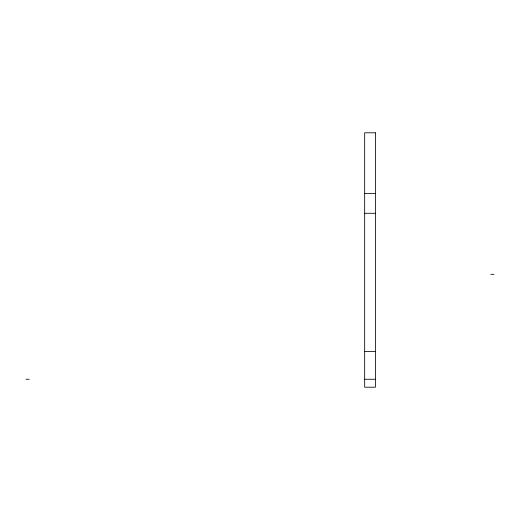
<?xml version="1.0" encoding="UTF-8"?>
<svg xmlns="http://www.w3.org/2000/svg" width="520" height="520" viewBox="0 0 520 520"><rect width="100%" height="100%" fill="white"/><g stroke="black" fill="none" stroke-linecap="round" stroke-linejoin="round"><path stroke-width="0.78" d="M364.663 193.421L375.394 193.421M364.663 213.297L375.394 213.297M490.822 274.32L494 274.32M364.663 351.423L375.394 351.423M26 379.249L29.178 379.249M364.663 379.249L375.394 379.249M375.394 132.802L364.663 132.802L364.663 387.199L375.394 387.199L375.394 132.802"/></g></svg>
